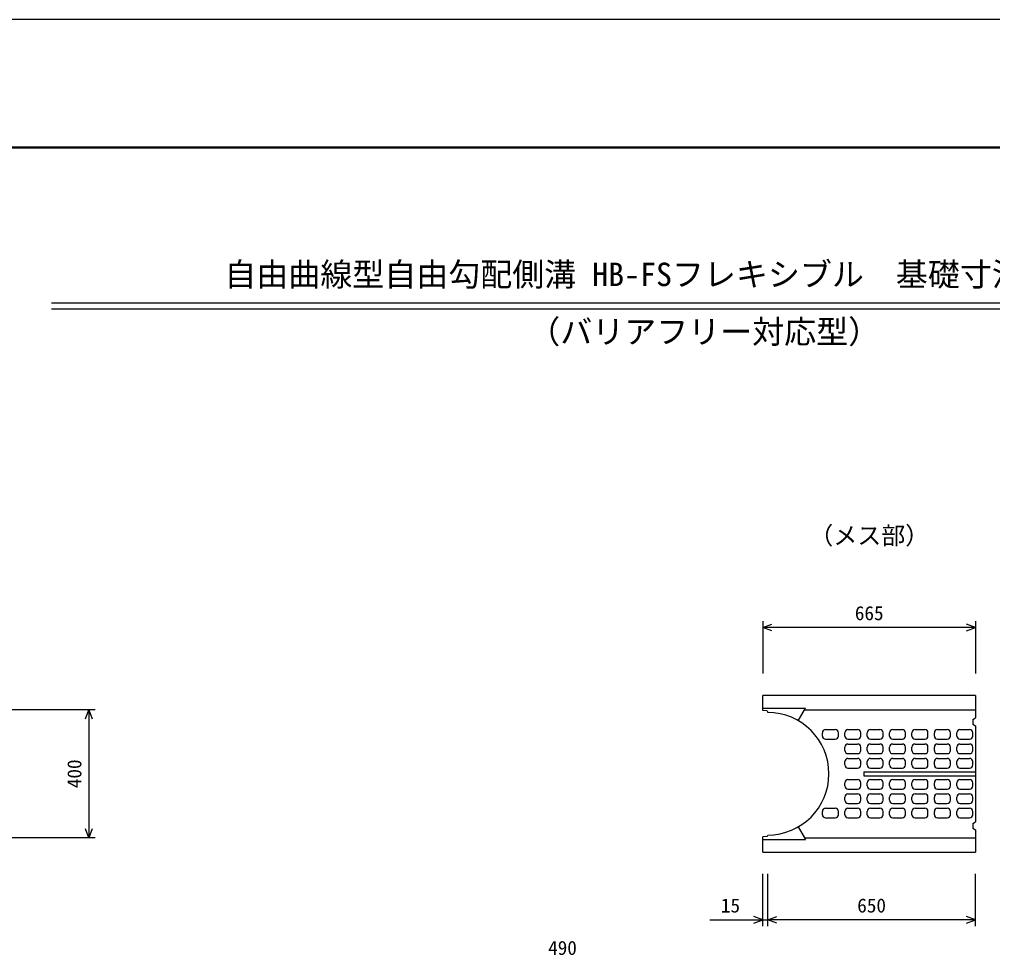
# Model space of a CAD drawing. Units: millimetres, scale not verified. Extents: x -16800 to 16800, y -5940 to 5940.
# Drawn here: x -10540 to -7499, y 3014 to 5940 of the extents above; entities that cross this region are included whole.
import ezdxf
from ezdxf.enums import TextEntityAlignment as Align

# ---------------------------------------------------------------- set-up
doc = ezdxf.new("R2010")
doc.units = ezdxf.units.MM
doc.header["$LTSCALE"] = 20
for name, color, linetype, lineweight in [('0-0_DIM', 7, 'Continuous', 25), ('0-1_Defpoints', 5, 'Continuous', 25), ('0-2_HATCH', 6, 'Continuous', 25), ('0-5_OUTLINE', 3, 'Continuous', 25), ('0-6_TXT', 7, 'Continuous', 25), ('0-7_WAKU', 3, 'Continuous', 25)]:
    doc.layers.add(name, color=color, linetype=linetype, lineweight=lineweight)
doc.styles.add('ＭＳ ゴシック', font='')
doc.styles.get('ＭＳ ゴシック').set_extended_font_data('MS Gothic')

msp = doc.modelspace()

# ---------------------------------------------------------------- linework, layer by layer
at = {"layer": '0-0_DIM'}
for p, q in [((-8216.54, 4058.8), (-8216.54, 3895.04)), ((-7551.54, 4058.8), (-7551.54, 3895.04)), ((-7551.54, 4038.8), (-8216.54, 4038.8)), ((-10303.62, 3781.82), (-10601.11, 3781.82)), ((-10323.62, 3781.82), (-10323.62, 3381.82)), ((-10303.62, 3381.82), (-10601.11, 3381.82)), ((-8216.54, 3104.84), (-8216.54, 3268.6)), ((-8201.54, 3104.84), (-8201.54, 3268.6)), ((-7551.54, 3104.84), (-7551.54, 3268.6)), ((-8382.47, 3124.84), (-8216.54, 3124.84)), ((-8216.54, 3124.84), (-8201.54, 3124.84)), ((-7551.54, 3124.84), (-8201.54, 3124.84))]:
    msp.add_line(p, q, dxfattribs=at)
for points in [[(-8188.35, 4028.54), (-8216.54, 4038.8), (-8188.35, 4049.06)], [(-7579.73, 4028.54), (-7551.54, 4038.8), (-7579.73, 4049.06)], [(-10333.89, 3753.67), (-10323.62, 3781.86), (-10313.36, 3753.67)], [(-10313.36, 3410.05), (-10323.62, 3381.86), (-10333.89, 3410.05)], [(-8244.73, 3114.58), (-8216.54, 3124.84), (-8244.73, 3135.1)], [(-8173.35, 3114.58), (-8201.54, 3124.84), (-8173.35, 3135.1)], [(-7579.73, 3114.58), (-7551.54, 3124.84), (-7579.73, 3135.1)]]:
    msp.add_lwpolyline(points, dxfattribs=at)
at = {"layer": '0-1_Defpoints'}
msp.add_lwpolyline([(-16800, -5940), (0, -5940), (0, 5940), (-16800, 5940)], close=True, dxfattribs=at)
at = {"layer": '0-2_HATCH'}
for p, q in [((-8020.54, 3719.82), (-7990.54, 3719.82)), ((-7950.54, 3719.82), (-7920.54, 3719.82)), ((-7880.54, 3719.82), (-7850.54, 3719.82)), ((-7810.54, 3719.82), (-7780.54, 3719.82)), ((-7740.54, 3719.82), (-7710.54, 3719.82)), ((-7670.54, 3719.82), (-7640.54, 3719.82)), ((-7600.54, 3719.82), (-7570.54, 3719.82)), ((-8030.54, 3699.82), (-8030.54, 3709.82)), ((-8020.54, 3689.82), (-7990.54, 3689.82)), ((-7980.54, 3699.82), (-7980.54, 3709.82)), ((-7960.54, 3699.82), (-7960.54, 3709.82)), ((-7950.54, 3689.82), (-7920.54, 3689.82)), ((-7910.54, 3699.82), (-7910.54, 3709.82)), ((-7890.54, 3699.82), (-7890.54, 3709.82)), ((-7880.54, 3689.82), (-7850.54, 3689.82)), ((-7840.54, 3699.82), (-7840.54, 3709.82)), ((-7820.54, 3699.82), (-7820.54, 3709.82)), ((-7810.54, 3689.82), (-7780.54, 3689.82)), ((-7770.54, 3699.82), (-7770.54, 3709.82)), ((-7750.54, 3699.82), (-7750.54, 3709.82)), ((-7740.54, 3689.82), (-7710.54, 3689.82)), ((-7700.54, 3699.82), (-7700.54, 3709.82)), ((-7680.54, 3699.82), (-7680.54, 3709.82)), ((-7670.54, 3689.82), (-7640.54, 3689.82)), ((-7630.54, 3699.82), (-7630.54, 3709.82)), ((-7610.54, 3699.82), (-7610.54, 3709.82)), ((-7600.54, 3689.82), (-7570.54, 3689.82)), ((-7560.54, 3699.82), (-7560.54, 3709.82)), ((-7960.54, 3654.82), (-7960.54, 3664.82)), ((-7950.54, 3674.82), (-7920.54, 3674.82)), ((-7910.54, 3654.82), (-7910.54, 3664.82)), ((-7890.54, 3654.82), (-7890.54, 3664.82)), ((-7880.54, 3674.82), (-7850.54, 3674.82)), ((-7840.54, 3654.82), (-7840.54, 3664.82)), ((-7820.54, 3654.82), (-7820.54, 3664.82)), ((-7810.54, 3674.82), (-7780.54, 3674.82)), ((-7770.54, 3654.82), (-7770.54, 3664.82)), ((-7750.54, 3654.82), (-7750.54, 3664.82)), ((-7740.54, 3674.82), (-7710.54, 3674.82)), ((-7700.54, 3654.82), (-7700.54, 3664.82)), ((-7680.54, 3654.82), (-7680.54, 3664.82)), ((-7670.54, 3674.82), (-7640.54, 3674.82)), ((-7630.54, 3654.82), (-7630.54, 3664.82)), ((-7610.54, 3654.82), (-7610.54, 3664.82)), ((-7600.54, 3674.82), (-7570.54, 3674.82)), ((-7560.54, 3654.82), (-7560.54, 3664.82)), ((-7960.54, 3609.82), (-7960.54, 3619.82)), ((-7950.54, 3644.82), (-7920.54, 3644.82)), ((-7950.54, 3629.82), (-7920.54, 3629.82)), ((-7910.54, 3609.82), (-7910.54, 3619.82)), ((-7890.54, 3609.82), (-7890.54, 3619.82)), ((-7880.54, 3644.82), (-7850.54, 3644.82)), ((-7880.54, 3629.82), (-7850.54, 3629.82)), ((-7840.54, 3609.82), (-7840.54, 3619.82)), ((-7820.54, 3609.82), (-7820.54, 3619.82)), ((-7810.54, 3644.82), (-7780.54, 3644.82)), ((-7810.54, 3629.82), (-7780.54, 3629.82)), ((-7770.54, 3609.82), (-7770.54, 3619.82)), ((-7750.54, 3609.82), (-7750.54, 3619.82)), ((-7740.54, 3644.82), (-7710.54, 3644.82)), ((-7740.54, 3629.82), (-7710.54, 3629.82)), ((-7700.54, 3609.82), (-7700.54, 3619.82)), ((-7680.54, 3609.82), (-7680.54, 3619.82)), ((-7670.54, 3644.82), (-7640.54, 3644.82)), ((-7670.54, 3629.82), (-7640.54, 3629.82)), ((-7630.54, 3609.82), (-7630.54, 3619.82)), ((-7610.54, 3609.82), (-7610.54, 3619.82)), ((-7600.54, 3644.82), (-7570.54, 3644.82)), ((-7600.54, 3629.82), (-7570.54, 3629.82)), ((-7560.54, 3609.82), (-7560.54, 3619.82)), ((-7950.54, 3599.82), (-7920.54, 3599.82)), ((-7880.54, 3599.82), (-7850.54, 3599.82)), ((-7810.54, 3599.82), (-7780.54, 3599.82)), ((-7740.54, 3599.82), (-7710.54, 3599.82)), ((-7670.54, 3599.82), (-7640.54, 3599.82)), ((-7600.54, 3599.82), (-7570.54, 3599.82)), ((-7950.54, 3563.82), (-7920.54, 3563.82)), ((-7880.54, 3563.82), (-7850.54, 3563.82)), ((-7810.54, 3563.82), (-7780.54, 3563.82)), ((-7740.54, 3563.82), (-7710.54, 3563.82)), ((-7670.54, 3563.82), (-7640.54, 3563.82)), ((-7600.54, 3563.82), (-7570.54, 3563.82)), ((-7960.54, 3543.82), (-7960.54, 3553.82)), ((-7950.54, 3533.82), (-7920.54, 3533.82)), ((-7910.54, 3543.82), (-7910.54, 3553.82)), ((-7890.54, 3543.82), (-7890.54, 3553.82)), ((-7880.54, 3533.82), (-7850.54, 3533.82)), ((-7840.54, 3543.82), (-7840.54, 3553.82)), ((-7820.54, 3543.82), (-7820.54, 3553.82)), ((-7810.54, 3533.82), (-7780.54, 3533.82)), ((-7770.54, 3543.82), (-7770.54, 3553.82)), ((-7750.54, 3543.82), (-7750.54, 3553.82)), ((-7740.54, 3533.82), (-7710.54, 3533.82)), ((-7700.54, 3543.82), (-7700.54, 3553.82)), ((-7680.54, 3543.82), (-7680.54, 3553.82)), ((-7670.54, 3533.82), (-7640.54, 3533.82)), ((-7630.54, 3543.82), (-7630.54, 3553.82)), ((-7610.54, 3543.82), (-7610.54, 3553.82)), ((-7600.54, 3533.82), (-7570.54, 3533.82)), ((-7560.54, 3543.82), (-7560.54, 3553.82)), ((-7960.54, 3498.82), (-7960.54, 3508.82)), ((-7950.54, 3518.82), (-7920.54, 3518.82)), ((-7910.54, 3498.82), (-7910.54, 3508.82)), ((-7890.54, 3498.82), (-7890.54, 3508.82)), ((-7880.54, 3518.82), (-7850.54, 3518.82)), ((-7840.54, 3498.82), (-7840.54, 3508.82)), ((-7820.54, 3498.82), (-7820.54, 3508.82)), ((-7810.54, 3518.82), (-7780.54, 3518.82)), ((-7770.54, 3498.82), (-7770.54, 3508.82)), ((-7750.54, 3498.82), (-7750.54, 3508.82)), ((-7740.54, 3518.82), (-7710.54, 3518.82)), ((-7700.54, 3498.82), (-7700.54, 3508.82)), ((-7680.54, 3498.82), (-7680.54, 3508.82)), ((-7670.54, 3518.82), (-7640.54, 3518.82)), ((-7630.54, 3498.82), (-7630.54, 3508.82)), ((-7610.54, 3498.82), (-7610.54, 3508.82)), ((-7600.54, 3518.82), (-7570.54, 3518.82)), ((-7560.54, 3498.82), (-7560.54, 3508.82)), ((-8020.54, 3473.82), (-7990.54, 3473.82)), ((-7950.54, 3488.82), (-7920.54, 3488.82)), ((-7950.54, 3473.82), (-7920.54, 3473.82)), ((-7880.54, 3488.82), (-7850.54, 3488.82)), ((-7880.54, 3473.82), (-7850.54, 3473.82)), ((-7810.54, 3488.82), (-7780.54, 3488.82)), ((-7810.54, 3473.82), (-7780.54, 3473.82)), ((-7740.54, 3488.82), (-7710.54, 3488.82)), ((-7740.54, 3473.82), (-7710.54, 3473.82)), ((-7670.54, 3488.82), (-7640.54, 3488.82)), ((-7670.54, 3473.82), (-7640.54, 3473.82)), ((-7600.54, 3488.82), (-7570.54, 3488.82)), ((-7600.54, 3473.82), (-7570.54, 3473.82)), ((-8030.54, 3453.82), (-8030.54, 3463.82)), ((-8020.54, 3443.82), (-7990.54, 3443.82)), ((-7980.54, 3453.82), (-7980.54, 3463.82)), ((-7960.54, 3453.82), (-7960.54, 3463.82)), ((-7950.54, 3443.82), (-7920.54, 3443.82)), ((-7910.54, 3453.82), (-7910.54, 3463.82)), ((-7890.54, 3453.82), (-7890.54, 3463.82)), ((-7880.54, 3443.82), (-7850.54, 3443.82)), ((-7840.54, 3453.82), (-7840.54, 3463.82)), ((-7820.54, 3453.82), (-7820.54, 3463.82)), ((-7810.54, 3443.82), (-7780.54, 3443.82)), ((-7770.54, 3453.82), (-7770.54, 3463.82)), ((-7750.54, 3453.82), (-7750.54, 3463.82)), ((-7740.54, 3443.82), (-7710.54, 3443.82)), ((-7700.54, 3453.82), (-7700.54, 3463.82)), ((-7680.54, 3453.82), (-7680.54, 3463.82)), ((-7670.54, 3443.82), (-7640.54, 3443.82)), ((-7630.54, 3453.82), (-7630.54, 3463.82)), ((-7610.54, 3453.82), (-7610.54, 3463.82)), ((-7600.54, 3443.82), (-7570.54, 3443.82)), ((-7560.54, 3453.82), (-7560.54, 3463.82))]:
    msp.add_line(p, q, dxfattribs=at)
for centre, start, end in [((-8020.54, 3709.82), 90, 180), ((-7990.54, 3709.82), 0, 90), ((-7950.54, 3709.82), 90, 180), ((-7920.54, 3709.82), 0, 90), ((-7880.54, 3709.82), 90, 180), ((-7850.54, 3709.82), 0, 90), ((-7810.54, 3709.82), 90, 180), ((-7780.54, 3709.82), 0, 90), ((-7740.54, 3709.82), 90, 180), ((-7710.54, 3709.82), 0, 90), ((-7670.54, 3709.82), 90, 180), ((-7640.54, 3709.82), 0, 90), ((-7600.54, 3709.82), 90, 180), ((-7570.54, 3709.82), 0, 90), ((-8020.54, 3699.82), 180, 270), ((-7990.54, 3699.82), 270, 0), ((-7950.54, 3699.82), 180, 270), ((-7920.54, 3699.82), 270, 0), ((-7880.54, 3699.82), 180, 270), ((-7850.54, 3699.82), 270, 0), ((-7810.54, 3699.82), 180, 270), ((-7780.54, 3699.82), 270, 0), ((-7740.54, 3699.82), 180, 270), ((-7710.54, 3699.82), 270, 0), ((-7670.54, 3699.82), 180, 270), ((-7640.54, 3699.82), 270, 0), ((-7600.54, 3699.82), 180, 270), ((-7570.54, 3699.82), 270, 0), ((-7950.54, 3664.82), 90, 180), ((-7950.54, 3654.82), 180, 270), ((-7920.54, 3664.82), 0, 90), ((-7920.54, 3654.82), 270, 0), ((-7880.54, 3664.82), 90, 180), ((-7880.54, 3654.82), 180, 270), ((-7850.54, 3664.82), 0, 90), ((-7850.54, 3654.82), 270, 0), ((-7810.54, 3664.82), 90, 180), ((-7810.54, 3654.82), 180, 270), ((-7780.54, 3664.82), 0, 90), ((-7780.54, 3654.82), 270, 0), ((-7740.54, 3664.82), 90, 180), ((-7740.54, 3654.82), 180, 270), ((-7710.54, 3664.82), 0, 90), ((-7710.54, 3654.82), 270, 0), ((-7670.54, 3664.82), 90, 180), ((-7670.54, 3654.82), 180, 270), ((-7640.54, 3664.82), 0, 90), ((-7640.54, 3654.82), 270, 0), ((-7600.54, 3664.82), 90, 180), ((-7600.54, 3654.82), 180, 270), ((-7570.54, 3664.82), 0, 90), ((-7570.54, 3654.82), 270, 0), ((-7950.54, 3619.82), 90, 180), ((-7920.54, 3619.82), 0, 90), ((-7880.54, 3619.82), 90, 180), ((-7850.54, 3619.82), 0, 90), ((-7810.54, 3619.82), 90, 180), ((-7780.54, 3619.82), 0, 90), ((-7740.54, 3619.82), 90, 180), ((-7710.54, 3619.82), 0, 90), ((-7670.54, 3619.82), 90, 180), ((-7640.54, 3619.82), 0, 90), ((-7600.54, 3619.82), 90, 180), ((-7570.54, 3619.82), 0, 90), ((-7950.54, 3609.82), 180, 270), ((-7920.54, 3609.82), 270, 0), ((-7880.54, 3609.82), 180, 270), ((-7850.54, 3609.82), 270, 0), ((-7810.54, 3609.82), 180, 270), ((-7780.54, 3609.82), 270, 0), ((-7740.54, 3609.82), 180, 270), ((-7710.54, 3609.82), 270, 0), ((-7670.54, 3609.82), 180, 270), ((-7640.54, 3609.82), 270, 0), ((-7600.54, 3609.82), 180, 270), ((-7570.54, 3609.82), 270, 0), ((-7950.54, 3553.82), 90, 180), ((-7920.54, 3553.82), 0, 90), ((-7880.54, 3553.82), 90, 180), ((-7850.54, 3553.82), 0, 90), ((-7810.54, 3553.82), 90, 180), ((-7780.54, 3553.82), 0, 90), ((-7740.54, 3553.82), 90, 180), ((-7710.54, 3553.82), 0, 90), ((-7670.54, 3553.82), 90, 180), ((-7640.54, 3553.82), 0, 90), ((-7600.54, 3553.82), 90, 180), ((-7570.54, 3553.82), 0, 90), ((-7950.54, 3543.82), 180, 270), ((-7920.54, 3543.82), 270, 0), ((-7880.54, 3543.82), 180, 270), ((-7850.54, 3543.82), 270, 0), ((-7810.54, 3543.82), 180, 270), ((-7780.54, 3543.82), 270, 0), ((-7740.54, 3543.82), 180, 270), ((-7710.54, 3543.82), 270, 0), ((-7670.54, 3543.82), 180, 270), ((-7640.54, 3543.82), 270, 0), ((-7600.54, 3543.82), 180, 270), ((-7570.54, 3543.82), 270, 0), ((-7950.54, 3508.82), 90, 180), ((-7950.54, 3498.82), 180, 270), ((-7920.54, 3508.82), 0, 90), ((-7920.54, 3498.82), 270, 0), ((-7880.54, 3508.82), 90, 180), ((-7880.54, 3498.82), 180, 270), ((-7850.54, 3508.82), 0, 90), ((-7850.54, 3498.82), 270, 0), ((-7810.54, 3508.82), 90, 180), ((-7810.54, 3498.82), 180, 270), ((-7780.54, 3508.82), 0, 90), ((-7780.54, 3498.82), 270, 0), ((-7740.54, 3508.82), 90, 180), ((-7740.54, 3498.82), 180, 270), ((-7710.54, 3508.82), 0, 90), ((-7710.54, 3498.82), 270, 0), ((-7670.54, 3508.82), 90, 180), ((-7670.54, 3498.82), 180, 270), ((-7640.54, 3508.82), 0, 90), ((-7640.54, 3498.82), 270, 0), ((-7600.54, 3508.82), 90, 180), ((-7600.54, 3498.82), 180, 270), ((-7570.54, 3508.82), 0, 90), ((-7570.54, 3498.82), 270, 0), ((-8020.54, 3463.82), 90, 180), ((-7990.54, 3463.82), 0, 90), ((-7950.54, 3463.82), 90, 180), ((-7920.54, 3463.82), 0, 90), ((-7880.54, 3463.82), 90, 180), ((-7850.54, 3463.82), 0, 90), ((-7810.54, 3463.82), 90, 180), ((-7780.54, 3463.82), 0, 90), ((-7740.54, 3463.82), 90, 180), ((-7710.54, 3463.82), 0, 90), ((-7670.54, 3463.82), 90, 180), ((-7640.54, 3463.82), 0, 90), ((-7600.54, 3463.82), 90, 180), ((-7570.54, 3463.82), 0, 90), ((-8020.54, 3453.82), 180, 270), ((-7990.54, 3453.82), 270, 0), ((-7950.54, 3453.82), 180, 270), ((-7920.54, 3453.82), 270, 0), ((-7880.54, 3453.82), 180, 270), ((-7850.54, 3453.82), 270, 0), ((-7810.54, 3453.82), 180, 270), ((-7780.54, 3453.82), 270, 0), ((-7740.54, 3453.82), 180, 270), ((-7710.54, 3453.82), 270, 0), ((-7670.54, 3453.82), 180, 270), ((-7640.54, 3453.82), 270, 0), ((-7600.54, 3453.82), 180, 270), ((-7570.54, 3453.82), 270, 0)]:
    msp.add_arc(centre, 10, start, end, dxfattribs=at)
at = {"layer": '0-5_OUTLINE'}
for p, q in [((-8216.54, 3779.32), (-8216.54, 3826.82)), ((-7551.54, 3826.82), (-8216.54, 3826.82)), ((-7551.54, 3826.82), (-7551.54, 3756.82)), ((-8216.54, 3786.82), (-8083.18, 3786.82)), ((-8203.54, 3778.45), (-8216.54, 3779.32)), ((-8203.54, 3778.45), (-8201.54, 3773.32)), ((-8105.79, 3747.66), (-8083.18, 3786.82)), ((-8086.07, 3781.82), (-7551.54, 3781.82)), ((-7560.54, 3751.82), (-7551.54, 3756.82)), ((-7560.54, 3751.82), (-7560.54, 3736.82)), ((-7560.54, 3736.82), (-7551.54, 3731.82)), ((-7551.54, 3731.82), (-7551.54, 3431.82)), ((-7900.54, 3587.82), (-7900.54, 3575.82)), ((-7900.54, 3587.82), (-7551.54, 3587.82)), ((-7900.54, 3575.82), (-7551.54, 3575.82)), ((-8105.79, 3415.98), (-8083.18, 3376.82)), ((-7560.54, 3426.82), (-7551.54, 3431.82)), ((-7560.54, 3426.82), (-7560.54, 3411.82)), ((-7560.54, 3411.82), (-7551.54, 3406.82)), ((-7551.54, 3406.82), (-7551.54, 3336.82)), ((-8203.54, 3385.19), (-8216.54, 3384.32)), ((-8216.54, 3336.82), (-8216.54, 3384.32)), ((-8216.54, 3376.82), (-8083.18, 3376.82)), ((-8203.54, 3385.19), (-8201.54, 3390.32)), ((-8086.07, 3381.82), (-7551.54, 3381.82)), ((-8216.54, 3336.82), (-7551.54, 3336.82))]:
    msp.add_line(p, q, dxfattribs=at)
msp.add_arc((-8201.54, 3581.82), 191.5, 270, 90, dxfattribs=at)
at = {"layer": '0-6_TXT'}
for p, q in [((-10440.75, 5054.39), (-6359.25, 5054.39)), ((-10440.75, 5035.19), (-6359.25, 5035.19))]:
    msp.add_line(p, q, dxfattribs=at)
at = {"layer": '0-7_WAKU', "lineweight": 50}
msp.add_lwpolyline([(-16400, -5540), (-400, -5540), (-400, 5540), (-16400, 5540)], close=True, dxfattribs=at)

# ---------------------------------------------------------------- texts
at = {"layer": '0-0_DIM', "style": 'ＭＳ ゴシック'}
for s, p in [('665', (-7929.04, 4048.8)), ('15', (-8347.79, 3134.84)), ('650', (-7921.54, 3134.84)), ('490', (-8887.79, 3002.28))]:
    msp.add_text(s, height=43.99, dxfattribs=at).set_placement(p, align=Align.BOTTOM_LEFT)
msp.add_text('400', height=43.99, rotation=90, dxfattribs=at).set_placement((-10333.62, 3536.82), align=Align.BOTTOM_LEFT)
at = {"layer": '0-6_TXT', "style": 'ＭＳ ゴシック'}
for s, height, p in [('自由曲線型自由勾配側溝 HB-FSフレキシブル\u3000基礎寸法及び材料表', 73.31, (-9900, 5084.39)), ('（バリアフリー対応型）', 73.31, (-8950, 4905.19)), ('（メス部）', 54.99, (-8071.54, 4282.6))]:
    msp.add_text(s, height=height, dxfattribs=at).set_placement(p, align=Align.BOTTOM_LEFT)

doc.saveas('drawing.dxf')
